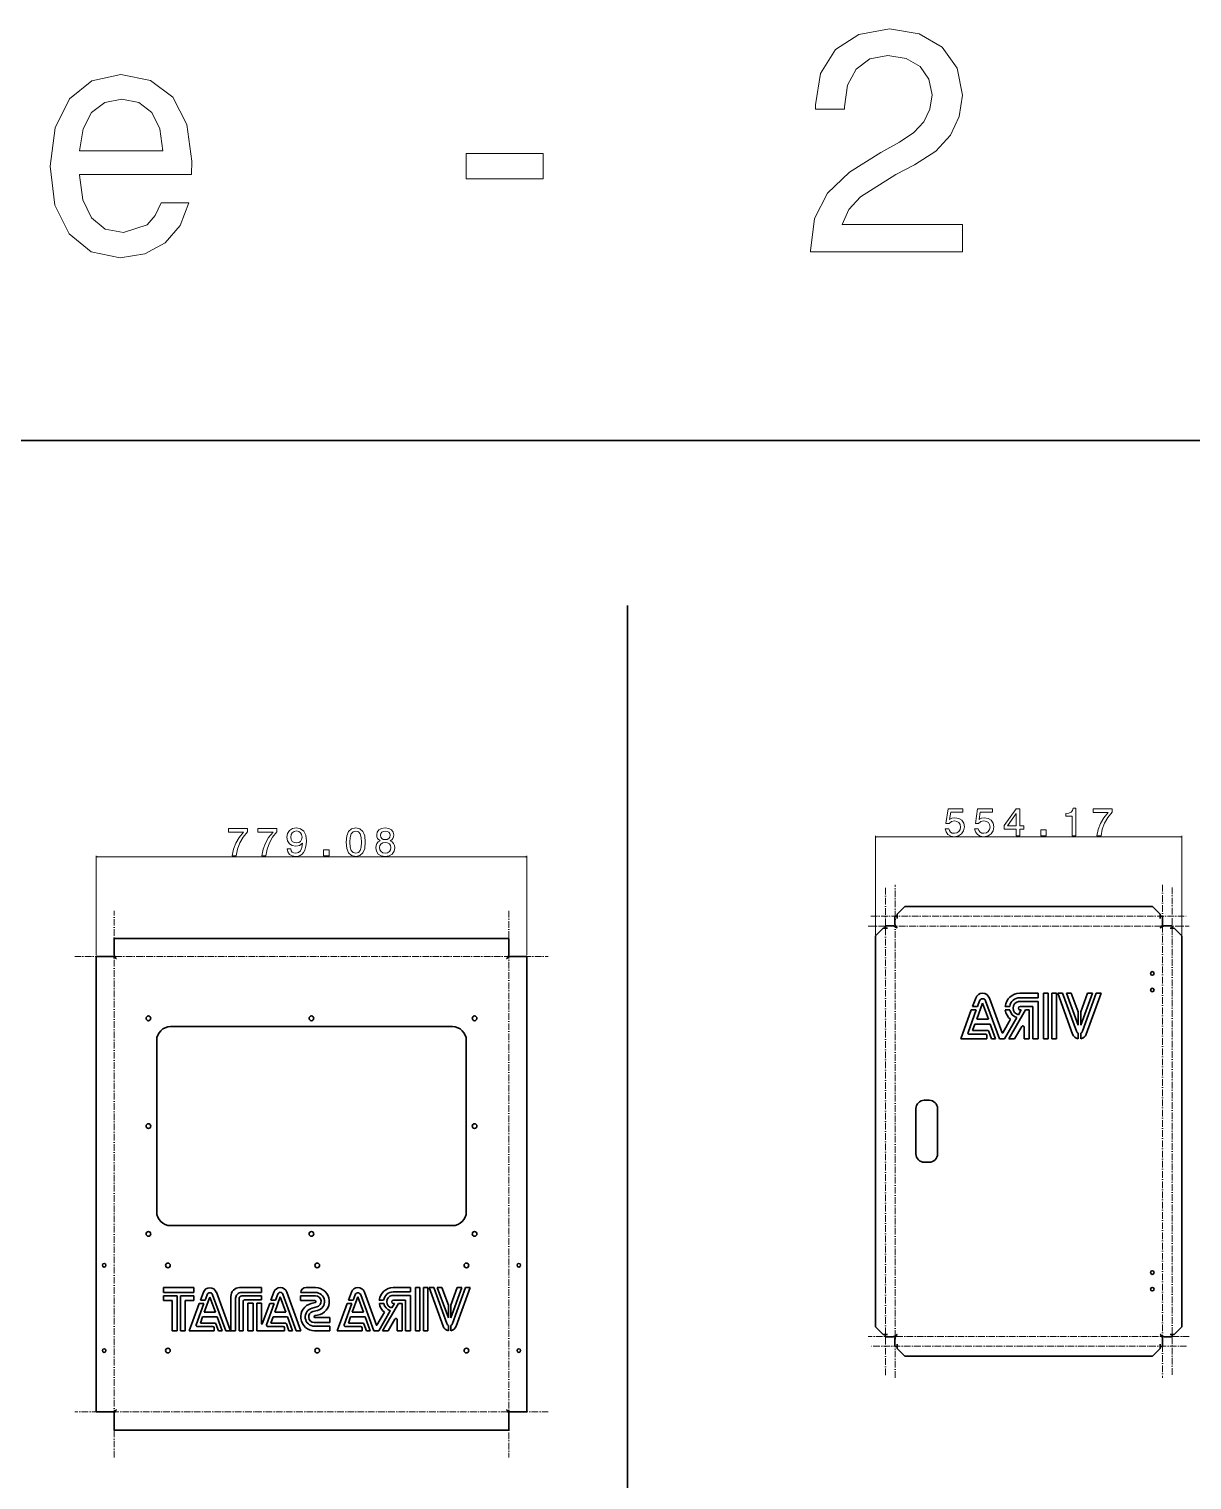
# Model space of a CAD drawing. Extents: x -845 to 13189, y -1836 to 2744.
# Drawn here: x 2498 to 4602, y -390 to 2234 of the extents above; entities that cross this region are included whole.
import ezdxf

# ---------------------------------------------------------------- set-up
doc = ezdxf.new("R2010")
doc.units = 0
doc.linetypes.add('DASHDOT', pattern=[18.5, 12, -3, 0.5, -3])

msp = doc.modelspace()

# ---------------------------------------------------------------- linework, layer by layer
at = {"color": 7, "lineweight": 35}
for p, q in [((-845.3, 1490.2), (13188.6, 1490.2)), ((3581.2, 1191.7), (3581.2, -1819.5)), ((4082.9, 647.1), (4530.9, 647.1)), ((2652.4, 560.3), (2652.4, 589.3)), ((2652.4, 589.3), (3366.4, 589.3)), ((3366.4, 560.3), (3366.4, 589.3)), ((4029.8, 594), (4029.8, -113)), ((4584, -113), (4584, 594)), ((2619.9, 556.8), (2619.9, -267.2)), ((2648.9, 556.8), (2619.9, 556.8)), ((3369.9, 556.8), (3398.9, 556.8)), ((3398.9, -267.2), (3398.9, 556.8)), ((4228.7, 476.5), (4253.8, 407.7)), ((4258.6, 418.7), (4235.8, 481.5)), ((4323.7, 490.2), (4290.6, 490.2)), ((4290.6, 481.9), (4323.7, 481.9)), ((4323.7, 475.4), (4290.6, 475.4)), ((4323.7, 407.7), (4323.7, 475.4)), ((4333.6, 407.7), (4333.6, 490.2)), ((4341.9, 490.2), (4341.9, 407.7)), ((4348.4, 407.7), (4348.4, 490.2)), ((4356.8, 490.2), (4356.8, 407.7)), ((4359.3, 490.2), (4386.1, 416.4)), ((4393.2, 421.4), (4368.1, 490.2)), ((4375.1, 490.2), (4396.2, 432.2)), ((4383.9, 490.2), (4396.2, 456.6)), ((4401, 432.2), (4422.1, 490.2)), ((4401, 456.6), (4413.2, 490.2)), ((4429, 490.2), (4404, 421.4)), ((4411, 416.4), (4437.9, 490.2)), ((4203, 459.9), (4184, 407.7)), ((4211.9, 459.9), (4197.1, 419.2)), ((4223.3, 472.3), (4212.7, 443.1)), ((4234, 443.1), (4223.3, 472.3)), ((4300.8, 459.9), (4270.6, 407.7)), ((4291.4, 466.4), (4314.5, 466.4)), ((4307.8, 459.9), (4307.8, 407.7)), ((4314.5, 407.7), (4314.5, 466.4)), ((4396.2, 432.2), (4396.2, 456.6)), ((4401, 432.2), (4401, 456.6)), ((2754.4, 429.8), (3264.4, 429.8)), ((4205.2, 422.5), (4232.6, 422.5)), ((4237.2, 434.2), (4209.5, 434.2)), ((4237.2, 434.2), (4246.8, 407.7)), ((4274, 443.1), (4259.8, 418.6)), ((4263.1, 407.7), (4285.3, 446.1)), ((4281.2, 407.7), (4294.1, 430)), ((4298.6, 407.7), (4298.6, 428.8)), ((2729.4, 404.8), (2729.4, 94.8)), ((3289.4, 94.8), (3289.4, 404.8)), ((4184, 407.7), (4231.2, 407.7)), ((4228.8, 416), (4199.3, 416)), ((4102.9, 199.5), (4102.9, 281.5)), ((4141.9, 281.5), (4141.9, 199.5)), ((2754.4, 69.8), (3264.4, 69.8)), ((2796.5, -42.2), (2741.7, -42.2)), ((2796.5, -50.9), (2741.7, -50.9)), ((2862.7, -120.4), (2837.3, -50.6)), ((2919.2, -42.2), (2879.4, -42.2)), ((2882.8, -50.9), (2919.2, -50.9)), ((2990.2, -120.4), (2964.8, -50.5)), ((3016.3, -50.9), (2989.9, -50.9)), ((3126.8, -110), (3105.1, -50.5)), ((3188.3, -42.2), (3157, -42.2)), ((3157, -50.1), (3188.3, -50.1)), ((3197.7, -120.4), (3197.7, -42.2)), ((3205.6, -42.2), (3205.6, -120.4)), ((3211.8, -120.4), (3211.8, -42.2)), ((3219.7, -42.2), (3219.7, -120.4)), ((3222, -42.2), (3247.5, -112.2)), ((3254.2, -107.4), (3230.4, -42.2)), ((3237, -42.2), (3257, -97.2)), ((3245.4, -42.2), (3257, -74.1)), ((3261.5, -97.2), (3281.6, -42.2)), ((3261.5, -74.1), (3273.2, -42.2)), ((3288.1, -42.2), (3264.4, -107.4)), ((3271.1, -112.2), (3296.5, -42.2)), ((2766.3, -57.1), (2741.7, -57.1)), ((2757.6, -120.4), (2757.6, -65.8)), ((2766.3, -57.1), (2766.3, -120.4)), ((2772.5, -120.4), (2772.5, -57.1)), ((2772.5, -57.1), (2796.5, -57.1)), ((2781.1, -65.8), (2781.1, -120.4)), ((2806.3, -71), (2788.3, -120.4)), ((2814.7, -71), (2800.7, -109.5)), ((2825.5, -59.3), (2815.5, -86.9)), ((2835.6, -86.9), (2825.5, -59.3)), ((2830.6, -55.1), (2854.3, -120.4)), ((2863.5, -120.4), (2863.5, -58.2)), ((2872.2, -61.5), (2872.2, -120.4)), ((2878.4, -120.4), (2878.4, -62.3)), ((2919.2, -57.1), (2883.6, -57.1)), ((2885.5, -67.9), (2885.5, -120.4)), ((2889.2, -64.3), (2919.2, -64.3)), ((2894.1, -120.4), (2894.1, -70.5)), ((2903.6, -70.5), (2903.6, -120.4)), ((2910.5, -120.4), (2910.5, -70.5)), ((2919.2, -107.6), (2919.2, -70.5)), ((2933.8, -71), (2920.4, -107.8)), ((2942.1, -71), (2928.1, -109.5)), ((2953, -59.2), (2942.9, -86.9)), ((2963.1, -86.9), (2953, -59.2)), ((2957.7, -54), (2981.8, -120.4)), ((3016.5, -57.1), (2989.8, -57.1)), ((2989.8, -65.8), (3015.8, -65.8)), ((3074.1, -71), (3056.1, -120.4)), ((3082.5, -71), (3068.5, -109.5)), ((3093.3, -59.2), (3083.2, -86.9)), ((3103.4, -86.9), (3093.3, -59.2)), ((3098.4, -55.2), (3122.1, -120.4)), ((3166.7, -71), (3138.1, -120.4)), ((3188.3, -56.3), (3157, -56.3)), ((3157.8, -64.8), (3179.7, -64.8)), ((3173.3, -71), (3173.3, -120.4)), ((3179.7, -120.4), (3179.7, -64.8)), ((3188.3, -120.4), (3188.3, -56.3)), ((3257, -97.2), (3257, -74.1)), ((3261.5, -97.2), (3261.5, -74.1)), ((2838.6, -95.3), (2812.5, -95.3)), ((2838.6, -95.3), (2847.8, -120.4)), ((2966.1, -95.3), (2946, -95.3)), ((2966.1, -95.3), (2975.3, -120.4)), ((3042.4, -96.6), (3016.1, -96.6)), ((3106.4, -95.3), (3080.2, -95.3)), ((3106.4, -95.3), (3115.6, -120.4)), ((3141.3, -86.9), (3127.8, -110.1)), ((3131, -120.4), (3152, -84)), ((3148.1, -120.4), (3160.3, -99.3)), ((3164.6, -120.4), (3164.6, -100.4)), ((2788.3, -120.4), (2833.2, -120.4)), ((2830.9, -112.5), (2802.9, -112.5)), ((2808.4, -106.4), (2834.3, -106.4)), ((2910.5, -120.4), (2960.7, -120.4)), ((2958.4, -112.5), (2930.3, -112.5)), ((2935.8, -106.4), (2961.8, -106.4)), ((3014.2, -105.3), (3042.4, -105.3)), ((3042.4, -112.1), (3014.7, -112.1)), ((3042.4, -120.4), (3015, -120.4)), ((3056.1, -120.4), (3100.8, -120.4)), ((3098.5, -112.5), (3070.6, -112.5)), ((3076.1, -106.4), (3102.1, -106.4)), ((4530.9, -166.1), (4082.9, -166.1)), ((2648.9, -267.2), (2619.9, -267.2)), ((2652.4, -270.8), (2652.4, -299.8)), ((3366.4, -270.8), (3366.4, -299.8)), ((3369.9, -267.2), (3398.9, -267.2)), ((3366.4, -299.8), (2652.4, -299.8))]:
    msp.add_line(p, q, dxfattribs=at)
at = {"color": 7, "lineweight": 13}
for p, q in [((4029.8, 596), (4029.8, 774.8)), ((4029.8, 772.8), (4584, 772.8)), ((4584, 596), (4584, 774.8)), ((2619.9, 558.8), (2619.9, 739)), ((2619.9, 737), (3398.9, 737)), ((3398.9, 558.8), (3398.9, 739))]:
    msp.add_line(p, q, dxfattribs=at)
at = {"color": 7, "linetype": 'DASHDOT', "lineweight": 13}
for p, q in [((4065.1, -205.3), (4065.1, 686.3)), ((4548.6, 686.3), (4548.6, -205.3)), ((4047.6, -200.5), (4047.6, 681.5)), ((4566.2, 681.5), (4566.2, -200.5)), ((2652.6, -349.6), (2652.6, 639.2)), ((3366.2, 639.2), (3366.2, -349.6)), ((4016.5, 611.7), (4597.3, 611.7)), ((4021.3, 629.3), (4592.5, 629.3)), ((2581, 556.5), (3437.8, 556.5)), ((4597.3, -130.8), (4016.5, -130.8)), ((4592.5, -148.3), (4021.3, -148.3)), ((3437.8, -267), (2581, -267))]:
    msp.add_line(p, q, dxfattribs=at)
at = {"color": 7, "lineweight": 35, "ltscale": 0.494975}
for p, q in [((4068.9, 633.1), (4082.9, 647.1)), ((4530.9, 647.1), (4544.9, 633.1)), ((4029.8, 594), (4043.8, 608)), ((4570, 608), (4584, 594)), ((4043.8, -127), (4029.8, -113)), ((4584, -113), (4570, -127)), ((4082.9, -166.1), (4068.9, -152.1)), ((4544.9, -152.1), (4530.9, -166.1))]:
    msp.add_line(p, q, dxfattribs=at)
at = {"color": 7, "lineweight": 35, "ltscale": 0.188538}
for p, q in [((4068.9, 633.1), (4068.9, 625.5)), ((4544.9, 633.1), (4544.9, 625.5)), ((4570, 608), (4562.4, 608)), ((4570, -127), (4562.4, -127))]:
    msp.add_line(p, q, dxfattribs=at)
at = {"color": 7, "lineweight": 35, "ltscale": 0.188531}
for p, q in [((4043.8, 608), (4051.3, 608)), ((4043.8, -127), (4051.3, -127))]:
    msp.add_line(p, q, dxfattribs=at)
at = {"color": 7, "lineweight": 35, "ltscale": 0.1}
for p, q in [((4047.3, 608), (4047.3, 612)), ((4051.3, 608), (4047.3, 608)), ((4064.9, 629.5), (4068.9, 629.5)), ((4068.9, 625.5), (4068.9, 629.5)), ((4544.9, 629.5), (4548.9, 629.5)), ((4544.9, 625.5), (4544.9, 629.5)), ((4562.4, 608), (4566.4, 608)), ((4566.4, 612), (4566.4, 608)), ((4047.3, -131), (4047.3, -127)), ((4051.3, -127), (4047.3, -127)), ((4562.4, -127), (4566.4, -127)), ((4566.4, -127), (4566.4, -131)), ((4068.9, -148.6), (4064.9, -148.6)), ((4068.9, -144.6), (4068.9, -148.6)), ((4544.9, -144.6), (4544.9, -148.6)), ((4548.9, -148.6), (4544.9, -148.6))]:
    msp.add_line(p, q, dxfattribs=at)
at = {"color": 7, "lineweight": 35, "ltscale": 0.35}
for p, q in [((4061.3, 612), (4047.3, 612)), ((4064.9, 615.5), (4064.9, 629.5)), ((4548.9, 615.5), (4548.9, 629.5)), ((4552.4, 612), (4566.4, 612)), ((4061.3, -131), (4047.3, -131)), ((4552.4, -131), (4566.4, -131)), ((4064.9, -134.6), (4064.9, -148.6)), ((4548.9, -134.6), (4548.9, -148.6))]:
    msp.add_line(p, q, dxfattribs=at)
at = {"color": 7, "lineweight": 35, "ltscale": 0.402186}
msp.add_line((4210.9, 481.5), (4205.4, 466.4), dxfattribs=at)
at = {"color": 7, "lineweight": 35, "ltscale": 0.269513}
msp.add_line((4217.9, 476.5), (4214.2, 466.4), dxfattribs=at)
at = {"color": 7, "lineweight": 35, "ltscale": 0.208316}
msp.add_line((4323.7, 481.9), (4323.7, 490.2), dxfattribs=at)
at = {"color": 7, "lineweight": 35, "ltscale": 0.208313}
for p, q in [((4341.9, 490.2), (4333.6, 490.2)), ((4356.8, 490.2), (4348.4, 490.2)), ((4333.6, 407.7), (4341.9, 407.7)), ((4348.4, 407.7), (4356.8, 407.7))]:
    msp.add_line(p, q, dxfattribs=at)
at = {"color": 7, "lineweight": 35, "ltscale": 0.22168}
for p, q in [((4368.1, 490.2), (4359.3, 490.2)), ((4422.1, 490.2), (4413.2, 490.2)), ((4437.9, 490.2), (4429, 490.2)), ((4203, 459.9), (4211.9, 459.9)), ((4205.4, 466.4), (4214.2, 466.4))]:
    msp.add_line(p, q, dxfattribs=at)
at = {"color": 7, "lineweight": 35, "ltscale": 0.221692}
msp.add_line((4383.9, 490.2), (4375.1, 490.2), dxfattribs=at)
at = {"color": 7, "lineweight": 35, "ltscale": 0.207385}
msp.add_line((4264.2, 466.4), (4272.5, 466.4), dxfattribs=at)
at = {"color": 7, "lineweight": 35, "ltscale": 0.208044}
msp.add_line((4272.7, 459.9), (4264.4, 459.9), dxfattribs=at)
at = {"color": 7, "lineweight": 35, "ltscale": 0.243717}
msp.add_line((4293.3, 459.9), (4288.4, 451.4), dxfattribs=at)
at = {"color": 7, "lineweight": 35, "ltscale": 0.046912}
msp.add_line((4293.3, 459.9), (4291.4, 459.9), dxfattribs=at)
at = {"color": 7, "lineweight": 35, "ltscale": 0.174304}
msp.add_line((4307.8, 459.9), (4300.8, 459.9), dxfattribs=at)
at = {"color": 7, "lineweight": 35, "ltscale": 0.311094}
msp.add_line((4209.5, 434.2), (4205.2, 422.5), dxfattribs=at)
at = {"color": 7, "lineweight": 35, "ltscale": 0.15061}
msp.add_line((4218.7, 443.1), (4212.7, 443.1), dxfattribs=at)
at = {"color": 7, "lineweight": 35, "ltscale": 0.380798}
msp.add_line((4234, 443.1), (4218.7, 443.1), dxfattribs=at)
at = {"color": 7, "lineweight": 35, "ltscale": 0.352887}
msp.add_line((4234.9, 420.9), (4239.7, 407.7), dxfattribs=at)
at = {"color": 7, "lineweight": 35, "ltscale": 0.148315}
msp.add_line((4231.2, 413.6), (4231.2, 407.7), dxfattribs=at)
at = {"color": 7, "lineweight": 35, "ltscale": 0.179114}
msp.add_line((4239.7, 407.7), (4246.8, 407.7), dxfattribs=at)
at = {"color": 7, "lineweight": 35, "ltscale": 0.23385}
msp.add_line((4253.8, 407.7), (4263.1, 407.7), dxfattribs=at)
at = {"color": 7, "lineweight": 35, "ltscale": 0.264209}
msp.add_line((4270.6, 407.7), (4281.2, 407.7), dxfattribs=at)
at = {"color": 7, "lineweight": 35, "ltscale": 0.229016}
msp.add_line((4298.6, 407.7), (4307.8, 407.7), dxfattribs=at)
at = {"color": 7, "lineweight": 35, "ltscale": 0.229004}
msp.add_line((4314.5, 407.7), (4323.7, 407.7), dxfattribs=at)
at = {"color": 7, "lineweight": 35, "ltscale": 0.255795}
for p, q in [((4396.2, 407.9), (4396.2, 418.1)), ((4401, 407.9), (4401, 418.1))]:
    msp.add_line(p, q, dxfattribs=at)
at = {"color": 7, "lineweight": 35, "ltscale": 0.225}
for p, q in [((4117.9, 296.5), (4126.9, 296.5)), ((4126.9, 184.5), (4117.9, 184.5))]:
    msp.add_line(p, q, dxfattribs=at)
at = {"color": 7, "lineweight": 35, "ltscale": 0.216876}
for p, q in [((2741.7, -42.2), (2741.7, -50.9)), ((2796.5, -50.9), (2796.5, -42.2)), ((2919.2, -50.9), (2919.2, -42.2)), ((2741.7, -57.1), (2741.7, -65.8)), ((2796.5, -65.8), (2796.5, -57.1)), ((2919.2, -70.5), (2910.5, -70.5)), ((2989.8, -57.1), (2989.8, -65.8)), ((3042.4, -105.3), (3042.4, -96.6)), ((2757.6, -120.4), (2766.3, -120.4)), ((2772.5, -120.4), (2781.1, -120.4)), ((2863.5, -120.4), (2872.2, -120.4)), ((3164.6, -120.4), (3173.3, -120.4)), ((3179.7, -120.4), (3188.3, -120.4))]:
    msp.add_line(p, q, dxfattribs=at)
at = {"color": 7, "lineweight": 35, "ltscale": 0.378239}
msp.add_line((2813.8, -50.6), (2808.6, -64.8), dxfattribs=at)
at = {"color": 7, "lineweight": 35, "ltscale": 0.38088}
for p, q in [((2941.2, -50.5), (2936, -64.8)), ((3081.5, -50.5), (3076.3, -64.8))]:
    msp.add_line(p, q, dxfattribs=at)
at = {"color": 7, "lineweight": 35, "ltscale": 0.421332}
msp.add_line((3016.5, -42.2), (2999.6, -42.2), dxfattribs=at)
at = {"color": 7, "lineweight": 35, "ltscale": 0.197281}
msp.add_line((3188.3, -50.1), (3188.3, -42.2), dxfattribs=at)
at = {"color": 7, "lineweight": 35, "ltscale": 0.197284}
for p, q in [((3205.6, -42.2), (3197.7, -42.2)), ((3197.7, -120.4), (3205.6, -120.4))]:
    msp.add_line(p, q, dxfattribs=at)
at = {"color": 7, "lineweight": 35, "ltscale": 0.197278}
for p, q in [((3219.7, -42.2), (3211.8, -42.2)), ((3211.8, -120.4), (3219.7, -120.4))]:
    msp.add_line(p, q, dxfattribs=at)
at = {"color": 7, "lineweight": 35, "ltscale": 0.209943}
for p, q in [((3230.4, -42.2), (3222, -42.2)), ((3281.6, -42.2), (3273.2, -42.2)), ((2806.3, -71), (2814.7, -71)), ((2933.8, -71), (2942.1, -71)), ((2936, -64.8), (2944.4, -64.8)), ((3074.1, -71), (3082.5, -71)), ((3076.3, -64.8), (3084.7, -64.8)), ((2854.3, -120.4), (2862.7, -120.4)), ((2981.8, -120.4), (2990.2, -120.4))]:
    msp.add_line(p, q, dxfattribs=at)
at = {"color": 7, "lineweight": 35, "ltscale": 0.209937}
for p, q in [((3245.4, -42.2), (3237, -42.2)), ((3296.5, -42.2), (3288.1, -42.2)), ((2808.6, -64.8), (2817, -64.8))]:
    msp.add_line(p, q, dxfattribs=at)
at = {"color": 7, "lineweight": 35, "ltscale": 0.398718}
msp.add_line((2757.6, -65.8), (2741.7, -65.8), dxfattribs=at)
at = {"color": 7, "lineweight": 35, "ltscale": 0.385156}
msp.add_line((2781.1, -65.8), (2796.5, -65.8), dxfattribs=at)
at = {"color": 7, "lineweight": 35, "ltscale": 0.259687}
msp.add_line((2820.5, -55.1), (2817, -64.8), dxfattribs=at)
at = {"color": 7, "lineweight": 35, "ltscale": 0.236475}
for p, q in [((2903.6, -70.5), (2894.1, -70.5)), ((2894.1, -120.4), (2903.6, -120.4))]:
    msp.add_line(p, q, dxfattribs=at)
at = {"color": 7, "lineweight": 35, "ltscale": 0.178995}
msp.add_line((2919.2, -64.3), (2919.2, -57.1), dxfattribs=at)
at = {"color": 7, "lineweight": 35, "ltscale": 0.287537}
msp.add_line((2948.3, -54), (2944.4, -64.8), dxfattribs=at)
at = {"color": 7, "lineweight": 35, "ltscale": 0.189567}
msp.add_line((3016.2, -69.2), (3008.9, -71), dxfattribs=at)
at = {"color": 7, "lineweight": 35, "ltscale": 0.21369}
msp.add_line((3010.7, -79.3), (3019, -77.3), dxfattribs=at)
at = {"color": 7, "lineweight": 35, "ltscale": 0.255232}
msp.add_line((3088.2, -55.2), (3084.7, -64.8), dxfattribs=at)
at = {"color": 7, "lineweight": 35, "ltscale": 0.196393}
msp.add_line((3132, -64.8), (3139.9, -64.8), dxfattribs=at)
at = {"color": 7, "lineweight": 35, "ltscale": 0.197015}
msp.add_line((3140, -71), (3132.2, -71), dxfattribs=at)
at = {"color": 7, "lineweight": 35, "ltscale": 0.230803}
msp.add_line((3159.5, -71), (3154.9, -79), dxfattribs=at)
at = {"color": 7, "lineweight": 35, "ltscale": 0.044427}
msp.add_line((3159.5, -71), (3157.8, -71), dxfattribs=at)
at = {"color": 7, "lineweight": 35, "ltscale": 0.165063}
msp.add_line((3173.3, -71), (3166.7, -71), dxfattribs=at)
at = {"color": 7, "lineweight": 35, "ltscale": 0.294635}
msp.add_line((2812.5, -95.3), (2808.4, -106.4), dxfattribs=at)
at = {"color": 7, "lineweight": 35, "ltscale": 0.316693}
msp.add_line((2828.2, -86.9), (2815.5, -86.9), dxfattribs=at)
at = {"color": 7, "lineweight": 35, "ltscale": 0.18476}
msp.add_line((2828.2, -86.9), (2835.6, -86.9), dxfattribs=at)
at = {"color": 7, "lineweight": 35, "ltscale": 0.294615}
for p, q in [((2939.9, -95.3), (2935.8, -106.4)), ((3080.2, -95.3), (3076.1, -106.4))]:
    msp.add_line(p, q, dxfattribs=at)
at = {"color": 7, "lineweight": 35, "ltscale": 0.153448}
msp.add_line((2946, -95.3), (2939.9, -95.3), dxfattribs=at)
at = {"color": 7, "lineweight": 35, "ltscale": 0.385028}
msp.add_line((2958.3, -86.9), (2942.9, -86.9), dxfattribs=at)
at = {"color": 7, "lineweight": 35, "ltscale": 0.118225}
msp.add_line((2963.1, -86.9), (2958.3, -86.9), dxfattribs=at)
at = {"color": 7, "lineweight": 35, "ltscale": 0.220251}
msp.add_line((3020.3, -83.6), (3011.8, -85.7), dxfattribs=at)
at = {"color": 7, "lineweight": 35, "ltscale": 0.117582}
msp.add_line((3015.8, -92.8), (3020.4, -92.1), dxfattribs=at)
at = {"color": 7, "lineweight": 35, "ltscale": 0.142627}
msp.add_line((3088.9, -86.9), (3083.2, -86.9), dxfattribs=at)
at = {"color": 7, "lineweight": 35, "ltscale": 0.360626}
msp.add_line((3103.4, -86.9), (3088.9, -86.9), dxfattribs=at)
at = {"color": 7, "lineweight": 35, "ltscale": 0.140459}
for p, q in [((2833.2, -114.8), (2833.2, -120.4)), ((2960.7, -114.8), (2960.7, -120.4))]:
    msp.add_line(p, q, dxfattribs=at)
at = {"color": 7, "lineweight": 35, "ltscale": 0.334179}
msp.add_line((2836.4, -107.9), (2841, -120.4), dxfattribs=at)
at = {"color": 7, "lineweight": 35, "ltscale": 0.169629}
for p, q in [((2841, -120.4), (2847.8, -120.4)), ((2968.5, -120.4), (2975.3, -120.4)), ((3108.8, -120.4), (3115.6, -120.4))]:
    msp.add_line(p, q, dxfattribs=at)
at = {"color": 7, "lineweight": 35, "ltscale": 0.178998}
msp.add_line((2878.4, -120.4), (2885.5, -120.4), dxfattribs=at)
at = {"color": 7, "lineweight": 35, "ltscale": 0.334197}
for p, q in [((2963.9, -107.9), (2968.5, -120.4)), ((3104.2, -107.9), (3108.8, -120.4))]:
    msp.add_line(p, q, dxfattribs=at)
at = {"color": 7, "lineweight": 35, "ltscale": 0.20722}
msp.add_line((3042.4, -120.4), (3042.4, -112.1), dxfattribs=at)
at = {"color": 7, "lineweight": 35, "ltscale": 0.14046}
msp.add_line((3100.8, -114.8), (3100.8, -120.4), dxfattribs=at)
at = {"color": 7, "lineweight": 35, "ltscale": 0.221466}
msp.add_line((3122.1, -120.4), (3131, -120.4), dxfattribs=at)
at = {"color": 7, "lineweight": 35, "ltscale": 0.250208}
msp.add_line((3138.1, -120.4), (3148.1, -120.4), dxfattribs=at)
at = {"color": 7, "lineweight": 35, "ltscale": 0.242245}
msp.add_line((3257, -120.2), (3257, -110.5), dxfattribs=at)
at = {"color": 7, "lineweight": 35, "ltscale": 0.242247}
msp.add_line((3261.5, -120.2), (3261.5, -110.5), dxfattribs=at)
at = {"color": 7, "lineweight": 35, "ltscale": 0.188536}
for p, q in [((4068.9, -152.1), (4068.9, -144.6)), ((4544.9, -152.1), (4544.9, -144.6))]:
    msp.add_line(p, q, dxfattribs=at)
at = {"color": 7, "lineweight": 13}
for points in [[(3911.9, 1831.3), (4186.9, 1831.3), (4186.9, 1880.8), (3969.6, 1880.8), (3981.7, 1907.9), (4002.4, 1930.4), (4066.4, 1971.3), (4100.4, 1988.6), (4138.5, 2013.4), (4165.6, 2042.2), (4181.1, 2076.2), (4186.9, 2114.8), (4177.1, 2163.3), (4150, 2201.3), (4108.5, 2225.5), (4054.9, 2234.2), (3999.6, 2224.4), (3957.5, 2197.3), (3930.4, 2154), (3921.2, 2097), (3921.2, 2088.9), (3973.6, 2088.9), (3973.6, 2093.5), (3978.8, 2132.7), (3994.4, 2161.5), (4019.2, 2180), (4052, 2186.3), (4085.4, 2180.6), (4110.2, 2166.1), (4126.4, 2143.7), (4132.1, 2115.4), (4128.1, 2088.9), (4117.1, 2066.4), (4098.7, 2046.8), (4073.3, 2029.5), (4039.3, 2011.1), (3982.8, 1975.4), (3943.1, 1937.3), (3919.4, 1891.2), (3911.9, 1833)], [(2589.8, 1971.3), (2792.6, 1971.3), (2793.2, 1995), (2784, 2061.2), (2758.6, 2110.8), (2718.3, 2140.8), (2664.7, 2151.7), (2612.2, 2140.2), (2571.9, 2107.9), (2546, 2055.5), (2536.7, 1986.3), (2545.4, 1915.4), (2571.3, 1863.5), (2611.1, 1831.3), (2663, 1820.3), (2707.9, 1827.8), (2744.8, 1847.4), (2771.9, 1878.5), (2787.5, 1920), (2737.3, 1920), (2726.9, 1897), (2711.9, 1879.7), (2669.3, 1865.9), (2636.4, 1872.2), (2611.7, 1892.4), (2595.5, 1925.2), (2589.8, 1969.6)], [(2589.8, 2014), (2596.1, 2053.8), (2611.7, 2083.1), (2635.3, 2101), (2666.4, 2107.4), (2697, 2101), (2720.6, 2083.1), (2735, 2053.8), (2740.2, 2014)], [(3288.9, 1963.3), (3428.4, 1963.3), (3428.4, 2008.8), (3288.9, 2008.8)], [(4155.6, 787.8), (4157.2, 781.9), (4160.7, 777.3), (4165.9, 774.4), (4172.5, 773.3), (4179.8, 774.6), (4185.5, 778.2), (4189.1, 783.8), (4190.4, 791), (4189.2, 797.7), (4185.8, 803), (4180.4, 806.3), (4173.4, 807.6), (4168, 806.7), (4163.8, 804.3), (4165.8, 817.8), (4187.7, 817.8), (4187.7, 823.7), (4161, 823.7), (4157, 797.2), (4162.8, 797.2), (4167, 800.6), (4172.3, 801.8), (4176.9, 801), (4180.4, 798.7), (4182.7, 795.2), (4183.5, 790.6), (4182.7, 786.1), (4180.4, 782.6), (4176.8, 780.3), (4172.3, 779.5), (4168.5, 780), (4165.5, 781.7), (4163.4, 784.3), (4162.3, 787.8)], [(4208.9, 787.8), (4210.5, 781.9), (4214.1, 777.3), (4219.2, 774.4), (4225.9, 773.3), (4233.2, 774.6), (4238.8, 778.2), (4242.4, 783.8), (4243.8, 791), (4242.6, 797.7), (4239.1, 803), (4233.7, 806.3), (4226.7, 807.6), (4221.3, 806.7), (4217.2, 804.3), (4219.2, 817.8), (4241.1, 817.8), (4241.1, 823.7), (4214.3, 823.7), (4210.4, 797.2), (4216.1, 797.2), (4220.3, 800.6), (4225.7, 801.8), (4230.3, 801), (4233.8, 798.7), (4236, 795.2), (4236.8, 790.6), (4236, 786.1), (4233.7, 782.6), (4230.2, 780.3), (4225.7, 779.5), (4221.8, 780), (4218.9, 781.7), (4216.7, 784.3), (4215.6, 787.8)], [(4284.1, 774.8), (4290.6, 774.8), (4290.6, 787.2), (4297.8, 787.2), (4297.8, 792.9), (4290.6, 792.9), (4290.6, 823.7), (4284.1, 823.7), (4262.2, 793.5), (4262.2, 787.2), (4284.1, 787.2)], [(4268.2, 792.9), (4284.1, 815.4), (4284.1, 792.9)], [(4385.6, 774.8), (4392.2, 774.8), (4392.2, 825.1), (4387.3, 825.1), (4386, 820.8), (4383.4, 817.8), (4379.4, 816.1), (4374, 815.5), (4374, 810.4), (4385.6, 810.4)], [(4430.3, 774.8), (4437.6, 774.8), (4439.9, 786.7), (4444.1, 797.8), (4450, 808.1), (4457.7, 817.7), (4457.7, 823.7), (4423.4, 823.7), (4423.4, 817.2), (4450.8, 817.2), (4442.9, 807.4), (4436.9, 797.3), (4432.7, 786.5)], [(2866, 739), (2873.2, 739), (2875.6, 750.9), (2879.8, 762), (2885.7, 772.3), (2893.4, 781.9), (2893.4, 787.9), (2859.1, 787.9), (2859.1, 781.4), (2886.5, 781.4), (2878.6, 771.6), (2872.6, 761.5), (2868.4, 750.7)], [(2919.3, 739), (2926.6, 739), (2929, 750.9), (2933.2, 762), (2939.1, 772.3), (2946.8, 781.9), (2946.8, 787.9), (2912.5, 787.9), (2912.5, 781.4), (2939.9, 781.4), (2931.9, 771.6), (2926, 761.5), (2921.8, 750.7)], [(2965.4, 751.4), (2966.5, 745.7), (2969.6, 741.3), (2974.5, 738.6), (2981, 737.6), (2985.2, 738.1), (2989.1, 739.4), (2992.3, 741.6), (2995, 744.8), (2997.2, 748.7), (2998.8, 753.6), (2999.7, 759.2), (3000.1, 765.7), (2998.9, 775.9), (2995.3, 783.3), (2989.7, 787.8), (2982, 789.4), (2974.9, 788.1), (2969.6, 784.6), (2966.1, 779.3), (2965, 772.6), (2966.1, 765.7), (2969.5, 760.4), (2974.6, 757.1), (2981, 756), (2987.8, 757.4), (2992.9, 761.5), (2991.7, 753.5), (2989.4, 747.9), (2985.9, 744.5), (2981.1, 743.4), (2977.3, 743.9), (2974.6, 745.5), (2972.8, 748), (2972.1, 751.4)], [(3072.1, 763.4), (3073.2, 752.1), (3076.6, 744), (3082, 739.1), (3089.5, 737.6), (3096.9, 739.1), (3102.3, 744), (3105.6, 752.1), (3106.7, 763.4), (3105.6, 774.7), (3104.2, 779.1), (3102.3, 782.8), (3096.9, 787.7), (3089.5, 789.4), (3082, 787.7), (3076.6, 782.7), (3073.2, 774.7)], [(3133.9, 765.9), (3130.2, 763.9), (3127.7, 761.1), (3126.1, 757.6), (3125.6, 753.3), (3126.8, 746.9), (3130.1, 742), (3135.5, 738.8), (3142.8, 737.6), (3150.1, 738.8), (3155.5, 742), (3158.8, 746.9), (3160, 753.3), (3159.5, 757.6), (3158, 761.1), (3155.4, 763.9), (3151.8, 765.9), (3154.6, 767.7), (3156.7, 770), (3157.9, 772.9), (3158.3, 776.5), (3157.2, 781.6), (3154.1, 785.7), (3149.2, 788.3), (3142.8, 789.4), (3136.3, 788.3), (3131.4, 785.7), (3128.3, 781.6), (3127.3, 776.5), (3127.6, 772.9), (3128.9, 770)], [(2972, 772.6), (2972.7, 777.1), (2974.7, 780.6), (2977.9, 782.9), (2982, 783.7), (2986.2, 782.9), (2989.5, 780.6), (2991.5, 777.2), (2992.3, 772.7), (2991.5, 768.2), (2989.5, 764.8), (2986.2, 762.7), (2981.8, 762), (2977.8, 762.7), (2974.7, 764.8), (2972.7, 768.1)], [(3079, 763.4), (3079.6, 772.1), (3081.4, 778.4), (3084.6, 782.1), (3089.5, 783.4), (3094.2, 782.1), (3097.5, 778.4), (3099.3, 772.1), (3099.8, 763.4), (3099.3, 754.6), (3097.5, 748.4), (3094.2, 744.7), (3089.5, 743.5), (3084.6, 744.7), (3081.4, 748.4), (3079.6, 754.6)], [(3132.5, 753.5), (3133.2, 757.3), (3135.3, 760.2), (3138.5, 762.1), (3142.8, 762.7), (3147.1, 762.1), (3150.3, 760.2), (3152.4, 757.3), (3153.1, 753.5), (3152.4, 749.4), (3150.3, 746.3), (3147.1, 744.3), (3142.8, 743.6), (3138.5, 744.3), (3135.3, 746.3), (3133.2, 749.4)], [(3134.1, 775.9), (3134.7, 779.1), (3136.4, 781.5), (3139.2, 783), (3142.8, 783.6), (3146.4, 783), (3149.2, 781.5), (3150.9, 779.1), (3151.5, 775.9), (3150.9, 772.6), (3149.2, 770.1), (3146.4, 768.5), (3142.8, 768), (3139.2, 768.5), (3136.4, 770.1), (3134.7, 772.6)], [(4328.6, 774.8), (4338.5, 774.8), (4338.5, 785.5), (4328.6, 785.5)], [(3031.1, 739), (3041.1, 739), (3041.1, 749.7), (3031.1, 749.7)]]:
    msp.add_lwpolyline(points, close=True, dxfattribs=at)
for points in [[(4031.7, 773.3), (4029.8, 772.8), (4031.7, 772.3)], [(4582, 772.3), (4584, 772.8), (4582, 773.3)], [(2621.8, 737.5), (2619.9, 737), (2621.8, 736.5)], [(3397, 736.5), (3398.9, 737), (3397, 737.5)]]:
    msp.add_lwpolyline(points, dxfattribs=at)
at = {"color": 7, "lineweight": 35}
for points in [[(4068.9, 608), (4068.5, 608.2), (4068.1, 608.6), (4067.9, 608.8), (4067.5, 609.1), (4067.3, 609.2), (4067.1, 609.4), (4066.8, 609.6), (4066.5, 609.8), (4066.3, 610), (4066, 610.3), (4065.7, 610.5), (4065.5, 610.5), (4065.4, 610.6), (4065.2, 610.7), (4065.1, 610.8), (4064.9, 610.9), (4064.8, 611), (4064.6, 611.1), (4064.4, 611.2), (4064.2, 611.3), (4064, 611.4), (4063.9, 611.4), (4063.7, 611.5), (4063.5, 611.6), (4063.4, 611.6), (4063.2, 611.7), (4063, 611.7), (4062.8, 611.8), (4062.6, 611.8), (4062.4, 611.9), (4062.2, 611.9), (4062, 611.9), (4061.7, 612), (4061.5, 612), (4061.3, 612)], [(4068.9, 608), (4068.3, 608.6), (4068.1, 609), (4067.8, 609.3), (4067.6, 609.5), (4067.4, 609.7), (4067.2, 610), (4067, 610.3), (4066.8, 610.6), (4066.6, 610.9), (4066.4, 611.2), (4066.3, 611.3), (4066.2, 611.5), (4066.1, 611.6), (4066, 611.8), (4065.9, 611.9), (4065.9, 612.1), (4065.8, 612.2), (4065.7, 612.4), (4065.6, 612.6), (4065.5, 612.9), (4065.4, 613), (4065.4, 613.1), (4065.3, 613.3), (4065.2, 613.5), (4065.2, 613.7), (4065.1, 613.9), (4065.1, 614.1), (4065, 614.3), (4065, 614.5), (4064.9, 614.7), (4064.9, 614.9), (4064.9, 615.1), (4064.9, 615.3), (4064.9, 615.5)], [(4544.9, 608), (4545.1, 608.3), (4545.5, 608.8), (4545.7, 609), (4546, 609.3), (4546.1, 609.5), (4546.3, 609.7), (4546.5, 610), (4546.7, 610.3), (4546.9, 610.6), (4547.1, 610.9), (4547.3, 611.2), (4547.4, 611.3), (4547.5, 611.5), (4547.6, 611.6), (4547.7, 611.8), (4547.8, 611.9), (4547.9, 612.1), (4548, 612.2), (4548.1, 612.4), (4548.2, 612.6), (4548.3, 612.9), (4548.3, 613), (4548.4, 613.1), (4548.4, 613.3), (4548.5, 613.5), (4548.6, 613.7), (4548.6, 613.9), (4548.7, 614.1), (4548.7, 614.3), (4548.8, 614.5), (4548.8, 614.7), (4548.8, 614.9), (4548.9, 615.1), (4548.9, 615.3), (4548.9, 615.5)], [(4544.9, 608), (4545.5, 608.5), (4545.9, 608.8), (4546.2, 609.1), (4546.4, 609.2), (4546.6, 609.4), (4546.9, 609.6), (4547.2, 609.8), (4547.5, 610), (4547.8, 610.2), (4548.1, 610.4), (4548.2, 610.5), (4548.4, 610.6), (4548.6, 610.8), (4548.9, 610.9), (4549, 611), (4549.1, 611.1), (4549.3, 611.2), (4549.5, 611.3), (4549.7, 611.4), (4549.9, 611.5), (4550.1, 611.5), (4550.3, 611.6), (4550.5, 611.7), (4550.7, 611.7), (4550.9, 611.8), (4551.2, 611.8), (4551.4, 611.9), (4551.6, 611.9), (4551.8, 611.9), (4552, 612), (4552.2, 612), (4552.4, 612)], [(2656.4, 552.8), (2655.8, 553.3), (2655.4, 553.6), (2655.1, 553.8), (2654.9, 554), (2654.7, 554.2), (2654.4, 554.4), (2654.1, 554.6), (2653.8, 554.8), (2653.5, 555), (2653.2, 555.2), (2653, 555.3), (2652.9, 555.4), (2652.8, 555.5), (2652.6, 555.6), (2652.5, 555.7), (2652.3, 555.8), (2652.1, 555.9), (2651.9, 556), (2651.7, 556.1), (2651.5, 556.2), (2651.4, 556.2), (2651.3, 556.3), (2651.1, 556.3), (2650.9, 556.4), (2650.7, 556.5), (2650.5, 556.5), (2650.3, 556.6), (2650.1, 556.6), (2649.9, 556.7), (2649.7, 556.7), (2649.5, 556.7), (2649.3, 556.7), (2649.1, 556.8), (2648.9, 556.8)], [(2656.4, 552.8), (2656.1, 553.1), (2655.7, 553.6), (2655.6, 553.7), (2655.3, 554.1), (2655.1, 554.3), (2655, 554.5), (2654.8, 554.8), (2654.5, 555.1), (2654.3, 555.4), (2654.1, 555.7), (2653.9, 556), (2653.8, 556.1), (2653.7, 556.3), (2653.6, 556.4), (2653.6, 556.5), (2653.5, 556.7), (2653.4, 556.8), (2653.3, 557), (2653.2, 557.2), (2653.1, 557.4), (2653, 557.7), (2652.9, 557.8), (2652.9, 557.9), (2652.8, 558.1), (2652.8, 558.3), (2652.7, 558.4), (2652.6, 558.6), (2652.6, 558.8), (2652.5, 559), (2652.5, 559.2), (2652.5, 559.5), (2652.4, 559.7), (2652.4, 559.9), (2652.4, 560.1), (2652.4, 560.3)], [(3362.4, 552.8), (3362.9, 553.4), (3363.2, 553.7), (3363.5, 554.1), (3363.7, 554.3), (3363.8, 554.5), (3364, 554.8), (3364.3, 555.1), (3364.5, 555.4), (3364.7, 555.7), (3364.9, 556), (3365, 556.1), (3365.1, 556.3), (3365.2, 556.4), (3365.2, 556.5), (3365.3, 556.7), (3365.4, 556.8), (3365.5, 557), (3365.6, 557.2), (3365.7, 557.4), (3365.8, 557.7), (3365.9, 557.8), (3365.9, 557.9), (3366, 558.1), (3366, 558.3), (3366.1, 558.4), (3366.2, 558.6), (3366.2, 558.8), (3366.3, 559), (3366.3, 559.2), (3366.3, 559.5), (3366.4, 559.7), (3366.4, 559.9), (3366.4, 560.1), (3366.4, 560.3)], [(3362.4, 552.8), (3362.7, 553), (3363.2, 553.4), (3363.4, 553.6), (3363.7, 553.8), (3363.9, 554), (3364.1, 554.2), (3364.4, 554.4), (3364.7, 554.6), (3365, 554.8), (3365.3, 555), (3365.6, 555.2), (3365.7, 555.3), (3365.9, 555.4), (3366, 555.5), (3366.2, 555.6), (3366.3, 555.7), (3366.5, 555.8), (3366.7, 555.9), (3366.9, 556), (3367.1, 556.1), (3367.3, 556.2), (3367.4, 556.2), (3367.5, 556.3), (3367.7, 556.3), (3367.9, 556.4), (3368.1, 556.5), (3368.3, 556.5), (3368.5, 556.6), (3368.7, 556.6), (3368.9, 556.7), (3369.1, 556.7), (3369.3, 556.7), (3369.5, 556.7), (3369.7, 556.8), (3369.9, 556.8)], [(4068.9, -127), (4068.5, -127.3), (4068.1, -127.7), (4067.9, -127.8), (4067.5, -128.1), (4067.3, -128.3), (4067.1, -128.4), (4066.8, -128.7), (4066.5, -128.9), (4066.3, -129.1), (4066, -129.3), (4065.7, -129.5), (4065.5, -129.6), (4065.4, -129.7), (4065.2, -129.8), (4065.1, -129.9), (4064.9, -129.9), (4064.8, -130), (4064.6, -130.1), (4064.4, -130.2), (4064.2, -130.3), (4064, -130.4), (4063.9, -130.5), (4063.7, -130.5), (4063.5, -130.6), (4063.4, -130.7), (4063.2, -130.7), (4063, -130.8), (4062.8, -130.8), (4062.6, -130.9), (4062.4, -130.9), (4062.2, -131), (4062, -131), (4061.7, -131), (4061.5, -131), (4061.3, -131)], [(4068.9, -127), (4068.4, -127.6), (4068, -128.1), (4067.8, -128.3), (4067.6, -128.5), (4067.5, -128.7), (4067.2, -129), (4067, -129.3), (4066.8, -129.6), (4066.6, -129.9), (4066.4, -130.2), (4066.3, -130.4), (4066.2, -130.5), (4066.1, -130.8), (4065.9, -131), (4065.8, -131.1), (4065.8, -131.3), (4065.7, -131.5), (4065.6, -131.7), (4065.5, -131.9), (4065.4, -132.1), (4065.3, -132.3), (4065.2, -132.5), (4065.2, -132.7), (4065.1, -132.9), (4065.1, -133.1), (4065, -133.3), (4065, -133.5), (4064.9, -133.7), (4064.9, -133.9), (4064.9, -134.1), (4064.9, -134.4), (4064.9, -134.6)], [(4544.9, -127), (4545.2, -127.3), (4545.7, -127.7), (4545.8, -127.8), (4546.2, -128.1), (4546.4, -128.3), (4546.6, -128.4), (4546.9, -128.7), (4547.2, -128.9), (4547.5, -129.1), (4547.8, -129.3), (4548.1, -129.5), (4548.2, -129.6), (4548.4, -129.7), (4548.5, -129.8), (4548.7, -129.9), (4548.8, -129.9), (4548.9, -130), (4549.1, -130.1), (4549.3, -130.2), (4549.5, -130.3), (4549.8, -130.4), (4549.9, -130.5), (4550, -130.5), (4550.2, -130.6), (4550.4, -130.7), (4550.6, -130.7), (4550.7, -130.8), (4550.9, -130.8), (4551.2, -130.9), (4551.4, -130.9), (4551.6, -131), (4551.8, -131), (4552, -131), (4552.2, -131), (4552.4, -131)], [(4544.9, -127), (4545.4, -127.6), (4545.7, -128), (4546, -128.3), (4546.1, -128.6), (4546.3, -128.8), (4546.5, -129.1), (4546.7, -129.3), (4546.9, -129.6), (4547.1, -129.9), (4547.3, -130.2), (4547.4, -130.4), (4547.5, -130.5), (4547.6, -130.7), (4547.7, -130.8), (4547.8, -131), (4547.9, -131.1), (4548, -131.3), (4548.1, -131.5), (4548.2, -131.7), (4548.3, -131.9), (4548.3, -132), (4548.4, -132.2), (4548.4, -132.3), (4548.5, -132.5), (4548.6, -132.7), (4548.6, -132.9), (4548.7, -133.1), (4548.7, -133.3), (4548.8, -133.5), (4548.8, -133.7), (4548.8, -133.9), (4548.9, -134.1), (4548.9, -134.4), (4548.9, -134.6)], [(2656.4, -263.2), (2655.8, -263.8), (2655.4, -264), (2655.1, -264.3), (2654.9, -264.5), (2654.7, -264.7), (2654.4, -264.9), (2654.1, -265.1), (2653.8, -265.3), (2653.5, -265.5), (2653.2, -265.7), (2653, -265.8), (2652.9, -265.9), (2652.8, -266), (2652.6, -266.1), (2652.5, -266.2), (2652.3, -266.2), (2652.1, -266.3), (2651.9, -266.4), (2651.7, -266.5), (2651.5, -266.7), (2651.4, -266.7), (2651.3, -266.8), (2651.1, -266.8), (2650.9, -266.9), (2650.7, -266.9), (2650.5, -267), (2650.3, -267.1), (2650.1, -267.1), (2649.9, -267.1), (2649.7, -267.2), (2649.5, -267.2), (2649.3, -267.2), (2649.1, -267.2), (2648.9, -267.2)], [(2656.4, -263.2), (2656.1, -263.6), (2655.7, -264), (2655.6, -264.2), (2655.3, -264.6), (2655.1, -264.8), (2655, -265), (2654.8, -265.3), (2654.5, -265.6), (2654.3, -265.9), (2654.1, -266.1), (2653.9, -266.4), (2653.8, -266.6), (2653.7, -266.7), (2653.6, -266.9), (2653.6, -267), (2653.5, -267.2), (2653.4, -267.3), (2653.3, -267.5), (2653.2, -267.7), (2653.1, -267.9), (2653, -268.1), (2652.9, -268.3), (2652.9, -268.4), (2652.8, -268.6), (2652.8, -268.7), (2652.7, -268.9), (2652.6, -269.1), (2652.6, -269.3), (2652.5, -269.5), (2652.5, -269.7), (2652.5, -269.9), (2652.4, -270.2), (2652.4, -270.4), (2652.4, -270.6), (2652.4, -270.8)], [(3362.4, -263.2), (3362.7, -263.6), (3363.1, -264), (3363.2, -264.2), (3363.5, -264.6), (3363.7, -264.8), (3363.8, -265), (3364, -265.3), (3364.3, -265.6), (3364.5, -265.9), (3364.7, -266.1), (3364.9, -266.4), (3365, -266.6), (3365.1, -266.7), (3365.2, -266.9), (3365.2, -267), (3365.3, -267.2), (3365.4, -267.3), (3365.5, -267.5), (3365.6, -267.7), (3365.7, -267.9), (3365.8, -268.1), (3365.9, -268.3), (3365.9, -268.4), (3366, -268.6), (3366, -268.7), (3366.1, -268.9), (3366.2, -269.1), (3366.2, -269.3), (3366.3, -269.5), (3366.3, -269.7), (3366.3, -269.9), (3366.4, -270.2), (3366.4, -270.4), (3366.4, -270.6), (3366.4, -270.8)], [(3362.4, -263.2), (3363, -263.8), (3363.4, -264), (3363.7, -264.3), (3363.9, -264.5), (3364.1, -264.7), (3364.4, -264.9), (3364.7, -265.1), (3365, -265.3), (3365.3, -265.5), (3365.6, -265.7), (3365.7, -265.8), (3365.9, -265.9), (3366, -266), (3366.2, -266.1), (3366.3, -266.2), (3366.5, -266.2), (3366.7, -266.3), (3366.9, -266.4), (3367.1, -266.5), (3367.3, -266.7), (3367.4, -266.7), (3367.5, -266.8), (3367.7, -266.8), (3367.9, -266.9), (3368.1, -266.9), (3368.3, -267), (3368.5, -267.1), (3368.7, -267.1), (3368.9, -267.1), (3369.1, -267.2), (3369.3, -267.2), (3369.5, -267.2), (3369.7, -267.2), (3369.9, -267.2)]]:
    msp.add_lwpolyline(points, dxfattribs=at)
for centre, radius in [((4530.4, 526), 3.25), ((4530.4, 496), 3.25), ((2714.4, 444.8), 4.25), ((3009.4, 444.8), 4.25), ((3304.4, 444.8), 4.25), ((2714.4, 249.8), 4.25), ((3304.4, 249.8), 4.25), ((2714.4, 54.8), 4.25), ((3009.4, 54.8), 4.25), ((3304.4, 54.8), 4.25), ((2634.4, -1.8), 3.25), ((2749.7, -2), 4.25), ((3019.7, -2), 4.25), ((3289.7, -2), 4.25), ((3384.4, -1.8), 3.25), ((4530.4, -15), 3.25), ((4530.4, -45), 3.25), ((2634.4, -156.1), 3.25), ((2749.7, -156), 4.25), ((3019.7, -156), 4.25), ((3289.7, -156), 4.25)]:
    msp.add_circle(centre, radius, dxfattribs=at)
for centre, radius, start, end in [((4223.3, 477), 13.2, 19.9985, 160.0016), ((4223.3, 474.6), 5.74, 19.9985, 160.0016), ((4290.6, 463.7), 26.5, 90.0037, 174.244), ((4290.6, 463.6), 18.3, 90.0085, 171.271), ((4290.6, 463.3), 12.1, 101.0004, 259.6416), ((4290.6, 463.3), 12.1, 90.0041, 100.9965), ((4290.6, 463.7), 26.5, 188.3671, 231.1721), ((4290.6, 463.6), 18.3, 191.8049, 253.3174), ((4291.4, 463.1), 3.26, 90, 270), ((2754.4, 404.8), 25, 90, 180), ((3264.4, 404.8), 25, 0, 90), ((4232.6, 420.1), 2.4, 19.9998, 90), ((4296.2, 428.8), 2.4, 360, 150), ((4398.6, 423.3), 5.74, 199.9984, 245.2769), ((4398.6, 423.3), 5.74, 294.7221, 340.0013), ((4199.3, 418.4), 2.4, 160, 270), ((4228.8, 413.6), 2.4, 360, 90), ((4259.2, 418.9), 0.64, 200, 329.999), ((4398.6, 420.9), 13.2, 199.9985, 259.5588), ((4398.6, 420.9), 13.2, 280.4408, 340.0015), ((4117.9, 281.5), 15, 90, 180), ((4126.9, 281.5), 15, 0, 90), ((4117.9, 199.5), 15, 180, 270), ((4126.9, 199.5), 15, 270, 360), ((2754.4, 94.8), 25, 180, 270), ((3264.4, 94.8), 25, 270, 360), ((2825.5, -54.9), 12.5, 19.9985, 160.0015), ((2825.5, -56.9), 5.33, 19.9986, 160.0011), ((2879.4, -58.2), 15.9, 89.9994, 180.0006), ((2882.8, -61.5), 10.6, 89.9995, 180.0005), ((2953, -54.8), 12.5, 19.9984, 160.0016), ((2953, -55.7), 4.96, 19.9986, 160.0013), ((2999.6, -52), 9.8, 89.9995, 173.4177), ((3016.3, -67.5), 16.6, 284.0076, 89.9927), ((3016.5, -67.3), 25.1, 278.9981, 89.9912), ((3093.3, -54.8), 12.5, 19.9985, 160.0016), ((3093.3, -57.1), 5.43, 19.9985, 160.0016), ((3157, -67.3), 25.1, 90.0037, 174.244), ((3157, -67.4), 17.3, 90.0085, 171.271), ((2883.6, -62.3), 5.2, 90.0285, 179.9746), ((2889.2, -67.9), 3.65, 90.0217, 179.9853), ((3015, -95.3), 25.1, 104.0078, 269.9922), ((3015.8, -67.5), 1.72, 284.0001, 89.9998), ((3016.5, -67.3), 10.2, 284.0083, 89.9921), ((3157, -67.3), 25.1, 188.3671, 231.1721), ((3157, -67.4), 17.3, 191.8049, 253.3174), ((3157, -67.7), 11.4, 101.0004, 259.6416), ((3157.8, -67.9), 3.08, 90, 270), ((3157, -67.7), 11.4, 90.0041, 100.9965), ((3014.7, -95.5), 16.6, 104.0075, 269.9927), ((3014.2, -95.3), 9.93, 104.0083, 269.992), ((3016.1, -94.7), 1.88, 98.9914, 269.9979), ((3162.3, -100.4), 2.27, 360, 150), ((2802.9, -110.3), 2.27, 160, 270), ((2830.9, -114.8), 2.27, 360, 90), ((2834.3, -108.6), 2.27, 20, 90), ((2919.8, -107.6), 0.606, 180, 340), ((2930.3, -110.3), 2.27, 160, 270), ((2958.4, -114.8), 2.27, 360, 90), ((2961.8, -108.6), 2.27, 20.0002, 90), ((3070.6, -110.3), 2.27, 160, 270), ((3098.5, -114.8), 2.27, 360, 90), ((3102.1, -108.6), 2.27, 19.9998, 90), ((3127.3, -109.8), 0.606, 200, 329.999), ((3259.3, -107.9), 12.5, 199.9985, 259.5588), ((3259.3, -105.6), 5.43, 199.9984, 245.2769), ((3259.3, -105.6), 5.43, 294.7221, 340.0013), ((3259.3, -107.9), 12.5, 280.4408, 340.0015), ((3384.4, -156.1), 3.25, 360, 180), ((3384.4, -156.1), 3.25, 180, 0)]:
    msp.add_arc(centre, radius, start, end, dxfattribs=at)

doc.saveas('drawing.dxf')
